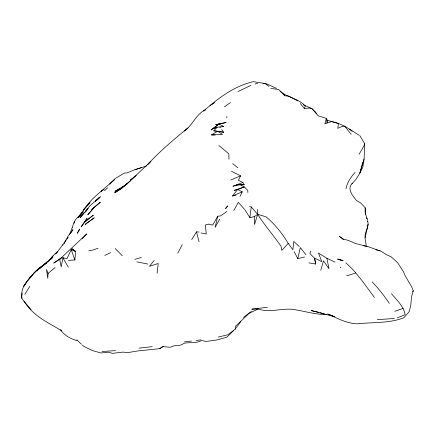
<?xml version="1.0" encoding="UTF-8"?>
<svg xmlns="http://www.w3.org/2000/svg" width="435" height="435" viewBox="0 0 435 435"><rect width="100%" height="100%" fill="white"/><g stroke="black" fill="none" stroke-linecap="round" stroke-linejoin="round"><path stroke-width="0.65" d="M352.241 183.342C346.613 189.138 352.807 195.663 356.412 200.513L360.561 202.851L365.21 207.81L365.161 212.927L367.396 219.479L366.542 217.87M27.894 306.648L21.75 298.231L21.761 297.589C21.179 291.564 22.941 285.947 27.013 281.478L23.49 286.747C28.139 279.39 33.702 272.419 40.683 267.144L34.74 272.223L27.737 280.515L31.989 275.29L29.471 278.574M337.848 259.14L343.09 260.647L337.734 259.113L342.079 260.587M226.82 117.896L226.852 116.569M359.816 135.628L364.758 143.849L364.073 159.041L362.899 167.029L359.881 173.092L355.944 179.399L351.893 183.902M82.046 238.82L86.723 233.921L59.725 259.255L61.166 266.911L62.972 257.678M21.75 298.231L22.125 293.038M48.106 273.425L47.741 278.242L46.507 269.401L48.106 273.425L55.131 267.487M68.502 260.396L74.874 259.967L75.668 251.653L72.003 248.749L75.744 251.354M157.106 273.251L158.182 263.49L149.493 266.307L154.12 260.467M359.12 135.252C350.425 129.815 342.002 123.409 331.628 121.637L327.109 123.002L326.332 118.44L327.446 120.321L327.109 123.002L324.874 123.904L326.332 118.44L318.235 115.802L311.944 108.668L303.135 104.797M74.059 223.356C74.809 218.31 80.431 215.521 83.373 211.747L78.044 217.543M257.574 209.365L257.743 214.335L266.089 216.842C274.958 224.378 282.31 233.372 288.198 243.388L281.842 250.419L281.048 246.297C273.566 235.422 264.784 225.542 257.689 214.395L254.252 216.646L249.864 217.625L251.261 206.94L249.516 206.663M74.265 222.671L74.439 221.388L72.264 227.347M218.163 337.098L227.869 334.76L235.221 329.116L235.639 326.13L249.173 313.298L258.08 309.013C269.194 312.803 280.684 308.475 292.015 309.263C303.548 310.856 314.739 314.538 326.467 314.592M367.385 221.605L367.7 220.643L368.113 224.085L367.537 227.505L366.585 230.18A49.916 24.654 -19.9 0 0 365.438 240.376L366.243 245.661M368.113 224.085L365.161 237.727M345.972 188.872C347.097 182.608 350.866 177.029 355.129 172.401M304.522 256.993L297.796 258.673L300.297 247.553L305.946 254.676M226.836 211.508L220.648 215.863L217.696 216.266L215.146 227.364L219.718 219.175M362.85 162.19L359.881 173.092L364.073 159.041M375.835 249.766L380.647 251.022L386.481 254.72L391.06 256.775L397.519 262.506L403.511 271.821L405.181 275.795L411.646 286.763L413.25 290.754L411.505 297.023L410.776 305.207L409.221 311.585L403.876 317.735C389.08 323.569 372.746 322.079 357.244 323.825C346.532 323.471 337.266 318.197 327.707 313.961L334.809 316.675M320.78 270.336L323.51 260.782L328.985 268.748L326.881 258.259L318.463 253.023L321.797 261.631L314.587 258.124L315.69 264.018L308.904 262.854M72.297 227.309L69.48 234.889M64.304 243.622L65.457 240.544L68.132 237.216L67.517 238.413M364.758 143.849L363.877 146.057L359.076 154.316M310.856 250.984L309.867 253.458L314.592 258.363L315.69 264.018M66.919 238.842L67.86 236.515L72.933 229.62L70.448 233.633M75.668 251.653L71.231 249.63L66.941 258.705L62.906 257.748M300.248 103.454L304.282 108.418L305.403 106.058C298.682 98.462 287.589 97.815 280.167 91.225M30.434 277.633C34.316 271.445 40.629 267.139 46.561 263.039L42.94 265.867M240.022 196.381L242.241 191.835L237.662 189.442L234.307 190.41L244.339 186.974L247.787 190.465L247.858 192.509M412.712 291.82L413.25 290.781M231.55 171.292L240.637 175.887L238.364 180.28L242.866 182.472L244.22 184.755L240.979 184.897M177.763 253.197L182.254 244.698M217.696 216.266L212.715 225.112L208.648 224.112M233.731 210.583L238.342 202.4L244.584 209.398M191.704 239.636L196.462 231.86L199.089 232.067M56.55 253.078L66.337 239.924M24.811 294.31L29.819 286.35M79.964 214.961L87.19 204.983L92.563 198.909L100.186 191.965L102.883 190.095M62.7 245.133L63.064 244.611M78.164 217.522L79.572 215.521M55.636 254.083L57.567 251.425L52.14 256.688L50.03 259.325M47.872 261.865L53.081 256.014L51.357 257.971M36.997 270.934L40.515 267.253M235.221 329.116L240.794 321.634M235.868 195.146L232.475 196.022L237.662 189.442L244.339 186.974L239.783 184.63L236.439 185.092L232.953 186.256L242.866 182.472M79.023 216.63L82.231 212.628L78.73 216.483M83.618 213.705L80.04 217.663L88.028 208.566L85.314 211.742L90.012 205.711L100.382 196.756L95.298 201.28L99.251 197.74L97.88 199.246M84.51 212.715L86.831 210.279M39.384 268.596L47.366 261.81L37.763 269.901M221.758 129.597L223.699 132.262L213.797 130.799L217.07 127.373M40.961 267.101L41.88 266.149M50.977 259.168L52.369 257.737L40.651 267.21M233.698 330.578L226.858 337.179L216.614 340.034L205.853 341.47L201.786 340.485C196.163 343.612 189.992 342.013 183.951 343.297C180.177 346.842 174.522 344.422 170.395 347.266L162.576 346.581L159.629 348.68L137.879 350.925L127.243 352.703L123.306 352.078L112.486 353.351L108.342 352.16L101.072 352.992L92.503 350.621L83.65 346.265L82.253 345.026M104.449 190.764L107.554 187.838M136.34 175.533L124.84 185.593L126.389 184.456L118.847 189.964M187.496 128.385L184.511 131.022C192.759 125.003 196.125 114.003 205.673 109.625M205.76 109.615L203.678 110.979C218.201 98.245 234.068 86.097 253.328 81.649L265.306 83.574L268.988 86.413M188.056 127.879C173.886 139.379 159.884 151.168 147.547 164.669L150.858 161.363L137.302 174.185L130.505 179.916L132.229 178.839M124.84 185.593L130.625 180.672M121.903 188.165L114.72 192.797L121.903 188.165L127.732 183.342M39.313 268.689L40.868 267.476M59.725 259.255L61.297 258.037M219.044 123.953L211.165 129.951L219.044 123.953L226.086 122.496L215.613 124.725L219.044 123.953L223.682 126.525L222.361 126.77M243.339 317.468L251.376 311.416M104.117 189.247L101.11 191.356L114.525 179.514L109.772 184.114L115.302 178.486L124.584 172.951L126.748 172.994L134.687 169.819M61.77 257.536L53.701 263.11L59.867 259.233M224.422 106.798L230.479 102.622M210.013 105.471L213.28 103.552M212.443 104.025L214.787 102.655M215.167 135.002L211.421 134.91L217.674 131.261L223.699 132.262M159.629 348.68L163.62 346.396M250.821 85.385L237.912 91.567M104.748 255.437L110.653 252.615M232.475 196.022L242.241 191.835M230.833 179.976L240.637 175.887M397.291 317.876L405.154 314.663C403.62 306.077 396.72 300.128 391.456 293.674M98.044 248.211L93.275 249.918L88.832 250.783M394.806 311.329L403.185 308.366M374.41 297.469L362.785 281.624L355.781 272.935L348.201 275.469L346.646 275.545M146.97 165.822L134.921 169.721L141.511 167.633M134.866 259.358L141.326 257.46M208.37 224.155L205.255 224.993L206.277 233.976L200.986 232.964M255.019 83.982L257.667 83.384M215.755 127.993L213.112 128.477L216.391 127.286L223.682 126.525M219.718 127.259L221.04 127.015M196.109 340.523L200.878 339.876M138.999 348.163L152.234 346.662M184.348 341.894L191.443 341.04M267.427 307.3L251.778 309.16L258.08 309.013M102.056 351.48L115.514 350.637M394.458 318.474L377.297 319.665M304.282 108.418L310.063 108.054L311.944 108.668L315.788 112.301L316.218 113.475M236.439 185.092L239.68 184.951M211.421 134.91L222.541 134.464L217.674 131.261L213.797 130.799M239.783 184.63L244.22 184.755M270.782 88.457L278.715 89.452L284.724 95.798L288.601 96.026L297.877 100.974M263.066 83.395L267.095 84.026L276.459 88.381M318.795 312.265L311.183 310.563L334.754 316.745M363.774 245.78L367.738 246.536L380.125 250.897M136.818 261.875L147.851 264.067M367.02 246.455L355.346 243.459L348.544 240.479L343.068 239.027L339.382 236.379L343.547 239.62M327.446 120.321L338.457 123.529L337.767 128.347L341.127 126.846L344.498 126.03L351.197 134.279M320.035 312.575L324.407 314.016M326.881 258.259L335.059 262.115M61.759 330.948C50.112 323.51 36.883 317.931 28.096 306.789M345.966 262.919L352.665 269.336L355.781 272.935M232.654 163.669L237.869 167.828M349.588 129.277L352.094 131.305M228.723 153.696L218.805 145.469M81.329 344.199L78.344 341.339M299.264 246.476L293.745 241.463L292.885 249.777L288.198 243.388M76.832 339.844L78.012 340.942C71.123 339.082 64.391 335.733 60.432 329.545M115.193 248.521L122.278 255.747M372.219 281.94C378.537 288.568 384.23 295.751 389.32 303.364M251.261 206.94L257.656 214.352L254.513 224.503L254.252 216.646M23.947 301.221L31.07 309.628M340.339 267.188L340.817 267.759M244.992 209.947L249.864 217.625M62.901 257.792L68.338 267.242M294.18 251.588L297.796 258.673M283.881 94.069L284.724 95.798M71.231 249.63L74.874 259.967M196.462 231.86L199.056 241.708M365.21 207.81L365.367 214.401M228.859 154.262L228.973 159.27M79.714 229.114L77.327 233.203L79.714 229.114M82.117 225.509L81.1 226.994L87.082 218.31L82.117 225.509M226.053 207.914L225.575 208.55L227.652 205.885L226.053 207.914M89.208 213.085L87.783 214.721L94.596 207.055L100.398 202.166L91.758 209.463L94.596 207.055L89.208 213.085M84.618 208.555L83.226 210.116L90.083 202.726L84.618 208.555M87.413 219.653L84.613 222.165L93.362 215.162L87.413 219.653M127.825 183.184L121.664 187.588L114.911 191.324L121.816 187.49L127.825 183.184M94.172 217.832L85.249 224.335L94.172 217.832"/></g></svg>
